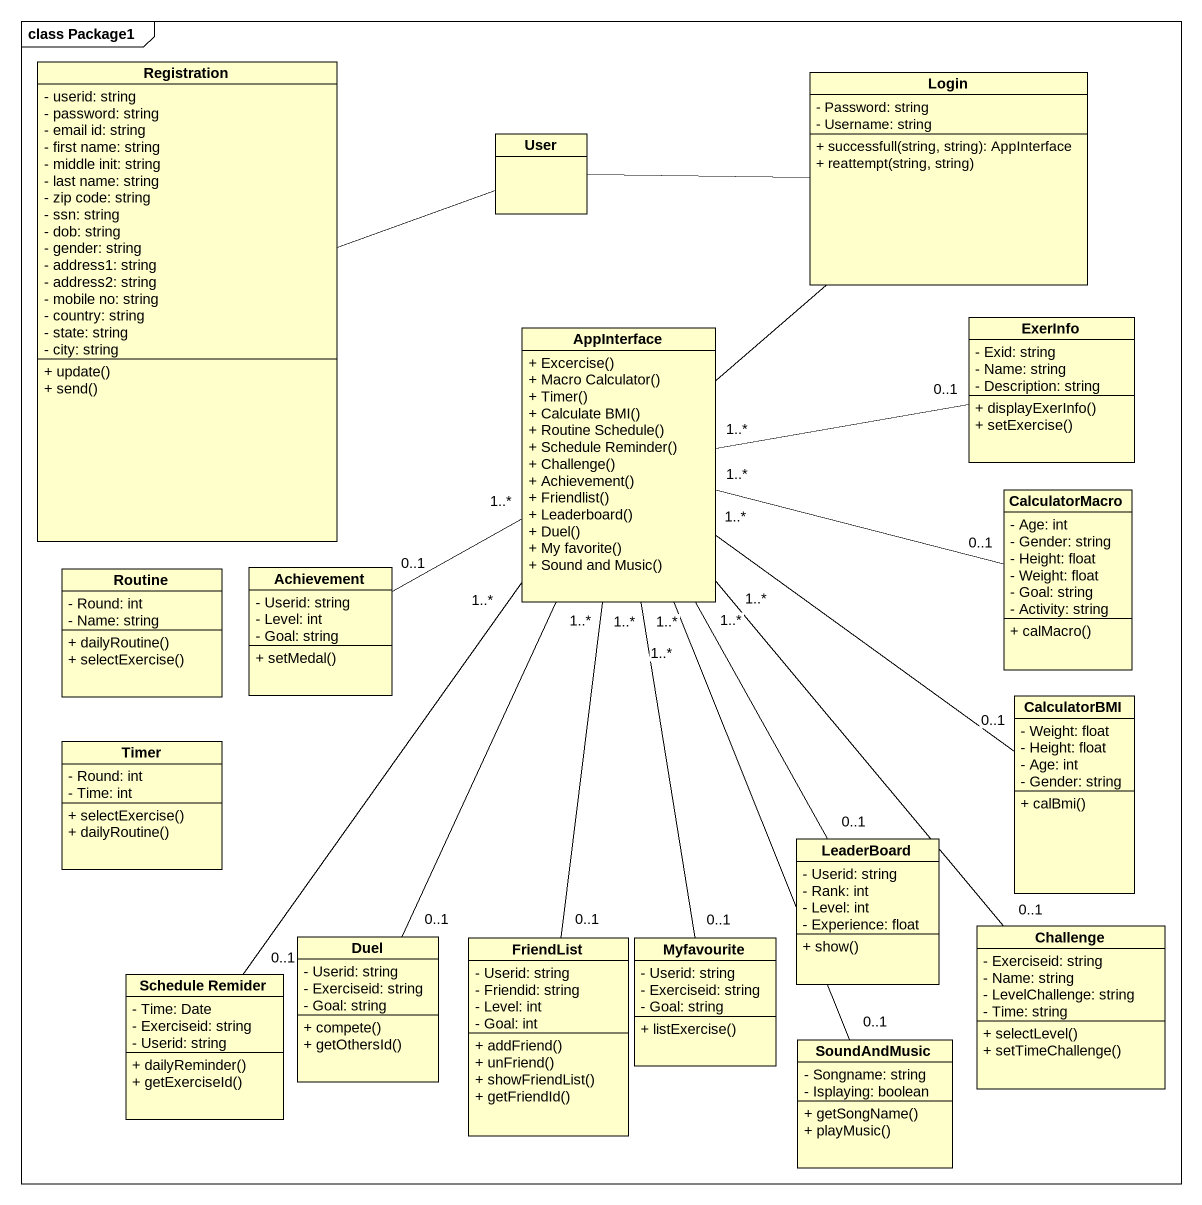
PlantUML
@startuml
mainframe class Package1
hide circle
hide empty members
skinparam classAttributeIconSize 0
class Registration {
  - userid: string
  - password: string
  - email id: string
  - first name: string
  - middle init: string
  - last name: string
  - zip code: string
  - ssn: string
  - dob: string
  - gender: string
  - address1: string
  - address2: string
  - mobile no: string
  - country: string
  - state: string
  - city: string
  + update()
  + send()
}
class Login {
  - Password: string
  - Username: string
  + successfull(string, string): AppInterface
  + reattempt(string, string)
}
class User
class AppInterface {
  + Excercise()
  + Macro Calculator()
  + Timer()
  + Calculate BMI()
  + Routine Schedule()
  + Schedule Reminder()
  + Challenge()
  + Achievement()
  + Friendlist()
  + Leaderboard()
  + Duel()
  + My favorite()
  + Sound and Music()
}
class ExerInfo {
  - Exid: string
  - Name: string
  - Description: string
  + displayExerInfo()
  + setExercise()
}
class CalculatorMacro {
  - Age: int
  - Gender: string
  - Height: float
  - Weight: float
  - Goal: string
  - Activity: string
  + calMacro()
}
class Routine {
  - Round: int
  - Name: string
  + dailyRoutine()
  + selectExercise()
}
class Achievement {
  - Userid: string
  - Level: int
  - Goal: string
  + setMedal()
}
class CalculatorBMI {
  - Weight: float
  - Height: float
  - Age: int
  - Gender: string
  + calBmi()
}
class Timer {
  - Round: int
  - Time: int
  + selectExercise()
  + dailyRoutine()
}
class LeaderBoard {
  - Userid: string
  - Rank: int
  - Level: int
  - Experience: float
  + show()
}
class "Schedule Remider" as Schedule_Remider {
  - Time: Date
  - Exerciseid: string
  - Userid: string
  + dailyReminder()
  + getExerciseId()
}
class Duel {
  - Userid: string
  - Exerciseid: string
  - Goal: string
  + compete()
  + getOthersId()
}
class FriendList {
  - Userid: string
  - Friendid: string
  - Level: int
  - Goal: int
  + addFriend()
  + unFriend()
  + showFriendList()
  + getFriendId()
}
class Myfavourite {
  - Userid: string
  - Exerciseid: string
  - Goal: string
  + listExercise()
}
class Challenge {
  - Exerciseid: string
  - Name: string
  - LevelChallenge: string
  - Time: string
  + selectLevel()
  + setTimeChallenge()
}
class SoundAndMusic {
  - Songname: string
  - Isplaying: boolean
  + getSongName()
  + playMusic()
}
Login -- AppInterface
User -left- Registration
User -right- Login
AppInterface "1..*" -right- "0..1" ExerInfo
AppInterface "1..*" -right- "0..1" CalculatorMacro
AppInterface "1..*" -left- "0..1" Achievement
AppInterface "1..*" -- "0..1" CalculatorBMI
AppInterface "1..*" -- "0..1" LeaderBoard
AppInterface "1..*" -- "0..1" Duel
AppInterface "1..*" -- "0..1" FriendList
AppInterface "1..*" -- "0..1" Myfavourite
AppInterface "1..*" -- "0..1" Challenge
AppInterface "1..*" -- "0..1" SoundAndMusic
Schedule_Remider "0..1" -up- "1..*" AppInterface
@enduml
